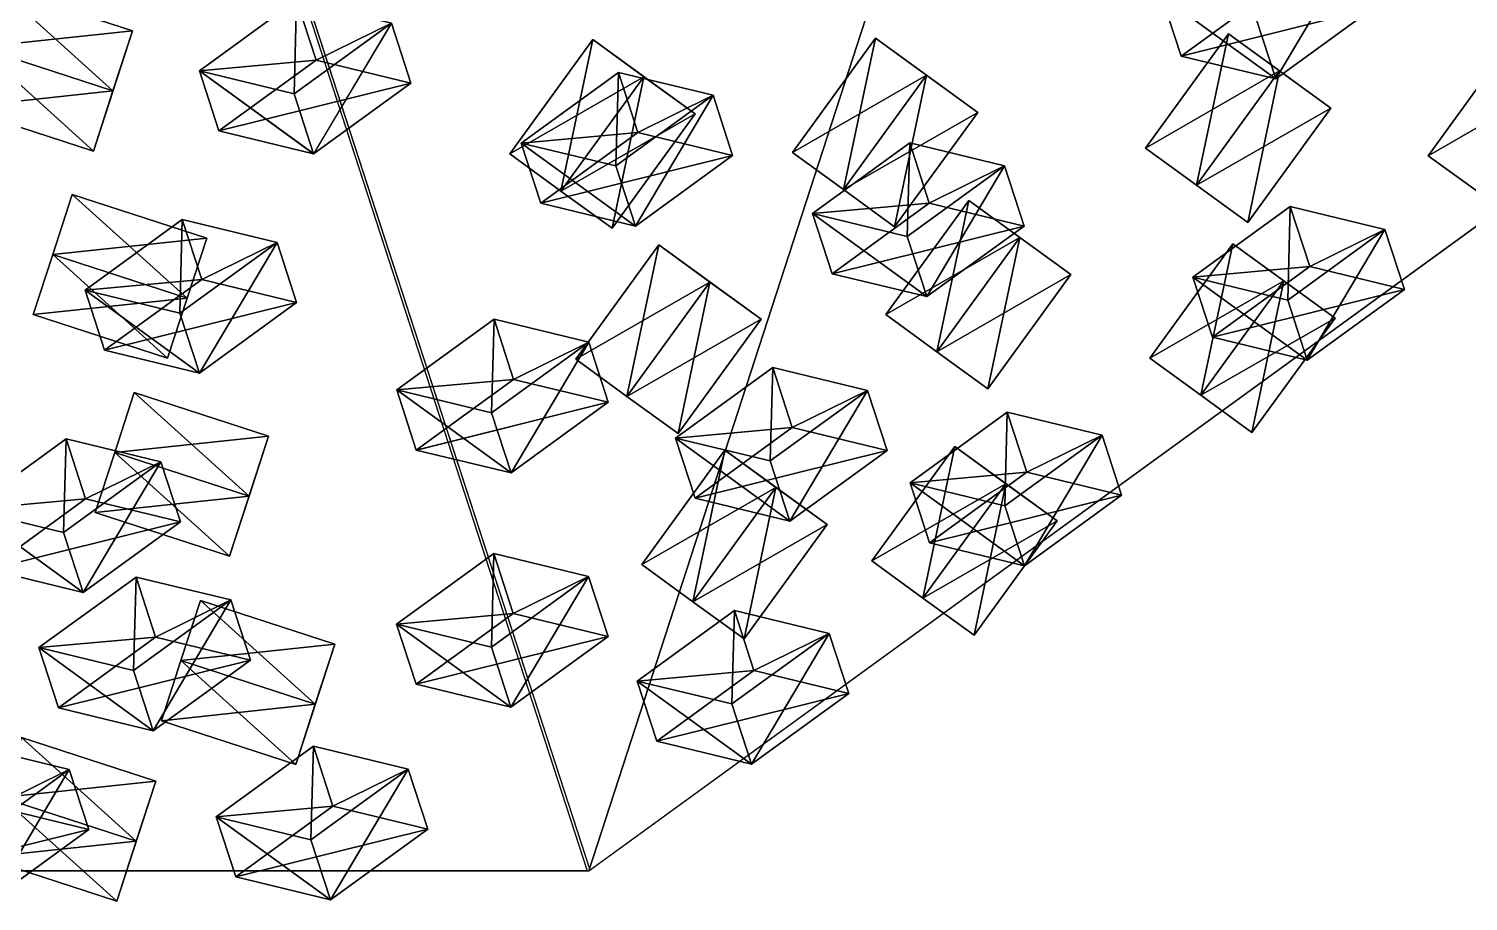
# Model space of a CAD drawing. Header units: metres. Extents: x -324 to 324, y -310 to 311.
# Drawn here: x 60.4 to 162.3, y -310.1 to -248.3 of the extents above; entities that cross this region are included whole.
import ezdxf

# ---------------------------------------------------------------- set-up
doc = ezdxf.new("R2010")
doc.units = ezdxf.units.M

msp = doc.modelspace()

# ---------------------------------------------------------------- linework, layer by layer
for p, q in [((61.75289, -190.36646, -1261.8992), (99.94637, -307.9328, -1061.904)), ((100.13975, -307.86996, -1061.9042), (61.935287, -190.30716, -1261.8993)), ((100.05529, -307.93845, -1061.6997), (261.8568, -190.37567, -938.0959)), ((261.94806, -190.3165, -938.3003), (100.13975, -307.86996, -1061.9042)), ((99.94637, -307.9328, -1061.904), (-100.0555, -307.9384, -938.3003)), ((-99.94661, -307.93274, -938.09595), (100.05529, -307.93845, -1061.6997))]:
    msp.add_line(p, q)
for points in [[(-100.0555, -307.9384, -938.3003), (-161.85385, -117.712006, -1261.8993), (61.75289, -190.36646, -1261.8992), (61.75299, -190.36635, -1261.899)], [(161.85379, -117.71214, -738.10077), (-61.75302, -190.36641, -738.10077), (-99.94661, -307.93274, -938.09595), (-99.94651, -307.93265, -938.0958)], [(161.85379, -117.71214, -738.10077), (-99.94661, -307.93274, -938.09595), (100.05529, -307.93845, -1061.6997), (100.05539, -307.93835, -1061.6996)], [(161.85379, -117.71214, -738.10077), (100.05529, -307.93845, -1061.6997), (261.8568, -190.37567, -938.0959), (261.8569, -190.37556, -938.09576)], [(-100.0555, -307.9384, -938.3003), (61.75289, -190.36646, -1261.8992), (99.94637, -307.9328, -1061.904), (99.94647, -307.9327, -1061.9039)], [(261.94806, -190.3165, -938.3003), (100.13975, -307.86996, -1061.9042), (61.935287, -190.30716, -1261.8993), (61.935387, -190.30705, -1261.8992)], [(148.68365, -251.88408, -966.1366), (147.30173, -247.63094, -968.37286), (154.18356, -242.63069, -963.11566), (154.18367, -242.63058, -963.11554)], [(154.18356, -242.63069, -963.11566), (155.56549, -246.88383, -960.8794), (148.68365, -251.88408, -966.1366), (148.68376, -251.88397, -966.1365)], [(58.238247, -245.38939, -1162.9058), (56.85614, -249.64305, -1153.9617), (66.36671, -252.73323, -1153.9617), (66.366806, -252.73312, -1153.9615)], [(56.85631, -249.64253, -1165.1421), (58.238247, -245.38939, -1162.9058), (67.74881, -248.47957, -1162.9058), (67.74891, -248.47946, -1162.9056)], [(66.36671, -252.73323, -1153.9617), (67.74881, -248.47957, -1162.9058), (58.238247, -245.38939, -1162.9058), (58.238346, -245.38928, -1162.9056)], [(140.59341, -246.006, -961.13696), (141.97534, -250.25914, -958.9007), (148.85718, -245.2589, -953.6435), (148.85728, -245.25879, -953.6434)], [(155.56549, -246.88383, -960.8794), (148.85718, -245.2589, -953.6435), (141.97534, -250.25914, -958.9007), (141.97545, -250.25903, -958.9006)], [(79.19327, -252.93669, -936.37555), (72.484955, -251.31175, -929.13965), (79.36678, -246.31151, -923.88245), (79.36688, -246.3114, -923.8823)], [(80.74872, -250.56465, -921.6462), (79.36678, -246.31151, -923.88245), (72.484955, -251.31175, -929.13965), (72.485054, -251.31165, -929.1395)], [(79.36678, -246.31151, -923.88245), (86.075096, -247.93645, -931.11835), (79.19327, -252.93669, -936.37555), (79.19337, -252.93658, -936.3754)], [(86.075096, -247.93645, -931.11835), (79.36678, -246.31151, -923.88245), (80.74872, -250.56465, -921.6462), (80.74882, -250.56454, -921.64606)], [(148.68365, -251.88408, -966.1366), (141.97534, -250.25914, -958.9007), (140.59341, -246.006, -961.13696), (140.59352, -246.00589, -961.13684)], [(140.59341, -246.006, -961.13696), (147.30173, -247.63094, -968.37286), (148.68365, -251.88408, -966.1366), (148.68376, -251.88397, -966.1365)], [(141.97534, -250.25914, -958.9007), (148.68365, -251.88408, -966.1366), (155.56549, -246.88383, -960.8794), (155.5656, -246.88373, -960.8793)], [(67.74881, -248.47957, -1162.9058), (66.366875, -252.73271, -1165.1421), (56.85631, -249.64253, -1165.1421), (56.85641, -249.64243, -1165.142)], [(64.98477, -256.9864, -1156.198), (66.366875, -252.73271, -1165.1421), (67.74881, -248.47957, -1162.9058), (67.74891, -248.47946, -1162.9056)], [(67.74881, -248.47957, -1162.9058), (66.36671, -252.73323, -1153.9617), (64.98477, -256.9864, -1156.198), (64.98487, -256.9863, -1156.1979)], [(80.5752, -257.18985, -934.1393), (79.19327, -252.93669, -936.37555), (86.075096, -247.93645, -931.11835), (86.075195, -247.93634, -931.1182)], [(86.075096, -247.93645, -931.11835), (87.45703, -252.18959, -928.8821), (80.5752, -257.18985, -934.1393), (80.5753, -257.18976, -934.13916)], [(80.74872, -250.56465, -921.6462), (87.45703, -252.18959, -928.8821), (86.075096, -247.93645, -931.11835), (86.075195, -247.93634, -931.1182)], [(55.474205, -253.8962, -1156.198), (56.85631, -249.64253, -1165.1421), (66.366875, -252.73271, -1165.1421), (66.366974, -252.7326, -1165.142)], [(56.85614, -249.64305, -1153.9617), (55.474205, -253.8962, -1156.198), (64.98477, -256.9864, -1156.198), (64.98487, -256.9863, -1156.1979)], [(64.98477, -256.9864, -1156.198), (66.36671, -252.73323, -1153.9617), (56.85614, -249.64305, -1153.9617), (56.85624, -249.64294, -1153.9615)], [(98.07716, -259.8164, -1140.7294), (94.45922, -257.1878, -1138.493), (100.337074, -249.09763, -1138.493), (100.33717, -249.09752, -1138.4929)], [(103.95546, -251.72655, -1129.549), (100.337074, -249.09763, -1138.493), (94.45922, -257.1878, -1138.493), (94.45932, -257.1877, -1138.4929)], [(100.337074, -249.09763, -1138.493), (103.95502, -251.72623, -1140.7294), (98.07716, -259.8164, -1140.7294), (98.07726, -259.8163, -1140.7292)], [(107.5734, -254.35513, -1131.7853), (103.95502, -251.72623, -1140.7294), (100.337074, -249.09763, -1138.493), (100.33717, -249.09752, -1138.4929)], [(100.337074, -249.09763, -1138.493), (103.95546, -251.72655, -1129.549), (107.5734, -254.35513, -1131.7853), (107.5735, -254.35503, -1131.7852)], [(118.08377, -259.71082, -1108.486), (114.46583, -257.0822, -1106.2496), (120.34368, -248.99205, -1106.2496), (120.34378, -248.99194, -1106.2495)], [(123.96207, -251.62097, -1097.3055), (120.34368, -248.99205, -1106.2496), (114.46583, -257.0822, -1106.2496), (114.46593, -257.08212, -1106.2495)], [(120.34368, -248.99205, -1106.2496), (123.961624, -251.62065, -1108.486), (118.08377, -259.71082, -1108.486), (118.08387, -259.71072, -1108.4858)], [(127.58001, -254.24956, -1099.5419), (123.961624, -251.62065, -1108.486), (120.34368, -248.99205, -1106.2496), (120.34378, -248.99194, -1106.2495)], [(120.34368, -248.99205, -1106.2496), (123.96207, -251.62097, -1097.3055), (127.58001, -254.24956, -1099.5419), (127.58011, -254.24945, -1099.5417)], [(143.07452, -259.407, -1068.4122), (139.45657, -256.7784, -1066.1759), (145.33443, -248.68823, -1066.1759), (145.33453, -248.68813, -1066.1758)], [(148.95282, -251.31715, -1057.2318), (145.33443, -248.68823, -1066.1759), (139.45657, -256.7784, -1066.1759), (139.45668, -256.77832, -1066.1758)], [(145.33443, -248.68823, -1066.1759), (148.95238, -251.31683, -1068.4122), (143.07452, -259.407, -1068.4122), (143.07463, -259.40692, -1068.4121)], [(152.57077, -253.94574, -1059.4681), (148.95238, -251.31683, -1068.4122), (145.33443, -248.68823, -1066.1759), (145.33453, -248.68813, -1066.1758)], [(145.33443, -248.68823, -1066.1759), (148.95282, -251.31715, -1057.2318), (152.57077, -253.94574, -1059.4681), (152.57088, -253.94563, -1059.468)], [(163.09521, -259.94824, -1035.3859), (159.47726, -257.31964, -1033.1495), (165.35512, -249.22946, -1033.1495), (165.35522, -249.22935, -1033.1494)], [(168.97351, -251.85838, -1024.2054), (165.35512, -249.22946, -1033.1495), (159.47726, -257.31964, -1033.1495), (159.47737, -257.31955, -1033.1494)], [(72.484955, -251.31175, -929.13965), (73.86689, -255.5649, -926.9034), (80.74872, -250.56465, -921.6462), (80.74882, -250.56454, -921.64606)], [(87.45703, -252.18959, -928.8821), (80.74872, -250.56465, -921.6462), (73.86689, -255.5649, -926.9034), (73.86699, -255.56479, -926.90326)], [(80.5752, -257.18985, -934.1393), (73.86689, -255.5649, -926.9034), (72.484955, -251.31175, -929.13965), (72.485054, -251.31165, -929.1395)], [(72.484955, -251.31175, -929.13965), (79.19327, -252.93669, -936.37555), (80.5752, -257.18985, -934.1393), (80.5753, -257.18976, -934.13916)], [(101.971016, -258.04202, -960.161), (95.2627, -256.41708, -952.9251), (102.14453, -251.41685, -947.6679), (102.14463, -251.41675, -947.6678)], [(103.52647, -255.67, -945.43164), (102.14453, -251.41685, -947.6679), (95.2627, -256.41708, -952.9251), (95.2628, -256.417, -952.925)], [(102.14453, -251.41685, -947.6679), (108.852844, -253.0418, -954.9038), (101.971016, -258.04202, -960.161), (101.971115, -258.04193, -960.1609)], [(108.852844, -253.0418, -954.9038), (102.14453, -251.41685, -947.6679), (103.52647, -255.67, -945.43164), (103.526566, -255.66989, -945.4315)], [(114.46583, -257.0822, -1106.2496), (118.08421, -259.71115, -1097.3055), (123.96207, -251.62097, -1097.3055), (123.962166, -251.62086, -1097.3054)], [(121.702156, -262.33972, -1099.5419), (118.08377, -259.71082, -1108.486), (123.961624, -251.62065, -1108.486), (123.96172, -251.62054, -1108.4858)], [(127.58001, -254.24956, -1099.5419), (123.96207, -251.62097, -1097.3055), (118.08421, -259.71115, -1097.3055), (118.08431, -259.71106, -1097.3054)], [(123.961624, -251.62065, -1108.486), (127.58001, -254.24956, -1099.5419), (121.702156, -262.33972, -1099.5419), (121.702255, -262.33963, -1099.5417)], [(139.45657, -256.7784, -1066.1759), (143.07497, -259.40732, -1057.2318), (148.95282, -251.31715, -1057.2318), (148.95293, -251.31705, -1057.2317)], [(146.69292, -262.03592, -1059.4681), (143.07452, -259.407, -1068.4122), (148.95238, -251.31683, -1068.4122), (148.95248, -251.31673, -1068.4121)], [(152.57077, -253.94574, -1059.4681), (148.95282, -251.31715, -1057.2318), (143.07497, -259.40732, -1057.2318), (143.07507, -259.40723, -1057.2317)], [(148.95238, -251.31683, -1068.4122), (152.57077, -253.94574, -1059.4681), (146.69292, -262.03592, -1059.4681), (146.69302, -262.03583, -1059.468)], [(73.86689, -255.5649, -926.9034), (80.5752, -257.18985, -934.1393), (87.45703, -252.18959, -928.8821), (87.45713, -252.18948, -928.88196)], [(94.45922, -257.1878, -1138.493), (98.07761, -259.8167, -1129.549), (103.95546, -251.72655, -1129.549), (103.95556, -251.72644, -1129.5488)], [(101.69555, -262.4453, -1131.7853), (98.07716, -259.8164, -1140.7294), (103.95502, -251.72623, -1140.7294), (103.95512, -251.72612, -1140.7292)], [(107.5734, -254.35513, -1131.7853), (103.95546, -251.72655, -1129.549), (98.07761, -259.8167, -1129.549), (98.077705, -259.81662, -1129.5488)], [(103.95502, -251.72623, -1140.7294), (107.5734, -254.35513, -1131.7853), (101.69555, -262.4453, -1131.7853), (101.69565, -262.44522, -1131.7852)], [(159.47726, -257.31964, -1033.1495), (163.09566, -259.94855, -1024.2054), (168.97351, -251.85838, -1024.2054), (168.97362, -251.85828, -1024.2053)], [(66.366875, -252.73271, -1165.1421), (64.98477, -256.9864, -1156.198), (55.474205, -253.8962, -1156.198), (55.474304, -253.89609, -1156.1979)], [(103.35295, -262.2952, -957.92474), (101.971016, -258.04202, -960.161), (108.852844, -253.0418, -954.9038), (108.85294, -253.04169, -954.9037)], [(108.852844, -253.0418, -954.9038), (110.23478, -257.29495, -952.66754), (103.35295, -262.2952, -957.92474), (103.35305, -262.2951, -957.9246)], [(103.52647, -255.67, -945.43164), (110.23478, -257.29495, -952.66754), (108.852844, -253.0418, -954.9038), (108.85294, -253.04169, -954.9037)], [(98.07761, -259.8167, -1129.549), (101.69555, -262.4453, -1131.7853), (107.5734, -254.35513, -1131.7853), (107.5735, -254.35503, -1131.7852)], [(118.08421, -259.71115, -1097.3055), (121.702156, -262.33972, -1099.5419), (127.58001, -254.24956, -1099.5419), (127.58011, -254.24945, -1099.5417)], [(143.07497, -259.40732, -1057.2318), (146.69292, -262.03592, -1059.4681), (152.57077, -253.94574, -1059.4681), (152.57088, -253.94563, -1059.468)], [(95.2627, -256.41708, -952.9251), (96.64464, -260.67026, -950.68884), (103.52647, -255.67, -945.43164), (103.526566, -255.66989, -945.4315)], [(110.23478, -257.29495, -952.66754), (103.52647, -255.67, -945.43164), (96.64464, -260.67026, -950.68884), (96.64474, -260.67017, -950.6887)], [(103.35295, -262.2952, -957.92474), (96.64464, -260.67026, -950.68884), (95.2627, -256.41708, -952.9251), (95.2628, -256.417, -952.925)], [(95.2627, -256.41708, -952.9251), (101.971016, -258.04202, -960.161), (103.35295, -262.2952, -957.92474), (103.35305, -262.2951, -957.9246)], [(122.59607, -263.03796, -982.40814), (115.88776, -261.41302, -975.17224), (122.769585, -256.41278, -969.91504), (122.769684, -256.4127, -969.9149)], [(124.15152, -260.66595, -967.6788), (122.769585, -256.41278, -969.91504), (115.88776, -261.41302, -975.17224), (115.887856, -261.41293, -975.1721)], [(122.769585, -256.41278, -969.91504), (129.4779, -258.03772, -977.15094), (122.59607, -263.03796, -982.40814), (122.59617, -263.03787, -982.408)], [(129.4779, -258.03772, -977.15094), (122.769585, -256.41278, -969.91504), (124.15152, -260.66595, -967.6788), (124.15162, -260.66586, -967.67865)], [(98.07761, -259.8167, -1129.549), (94.45922, -257.1878, -1138.493), (98.07716, -259.8164, -1140.7294), (98.07726, -259.8163, -1140.7292)], [(96.64464, -260.67026, -950.68884), (103.35295, -262.2952, -957.92474), (110.23478, -257.29495, -952.66754), (110.23488, -257.29486, -952.6674)], [(118.08421, -259.71115, -1097.3055), (114.46583, -257.0822, -1106.2496), (118.08377, -259.71082, -1108.486), (118.08387, -259.71072, -1108.4858)], [(143.07497, -259.40732, -1057.2318), (139.45657, -256.7784, -1066.1759), (143.07452, -259.407, -1068.4122), (143.07463, -259.40692, -1068.4121)], [(163.09566, -259.94855, -1024.2054), (159.47726, -257.31964, -1033.1495), (163.09521, -259.94824, -1035.3859), (163.09532, -259.94815, -1035.3857)], [(123.978004, -267.29114, -980.1719), (122.59607, -263.03796, -982.40814), (129.4779, -258.03772, -977.15094), (129.47801, -258.03763, -977.1508)], [(129.4779, -258.03772, -977.15094), (130.85983, -262.2909, -974.9147), (123.978004, -267.29114, -980.1719), (123.9781, -267.29105, -980.17175)], [(124.15152, -260.66595, -967.6788), (130.85983, -262.2909, -974.9147), (129.4779, -258.03772, -977.15094), (129.47801, -258.03763, -977.1508)], [(98.07716, -259.8164, -1140.7294), (101.69555, -262.4453, -1131.7853), (98.07761, -259.8167, -1129.549), (98.077705, -259.81662, -1129.5488)], [(118.08377, -259.71082, -1108.486), (121.702156, -262.33972, -1099.5419), (118.08421, -259.71115, -1097.3055), (118.08431, -259.71106, -1097.3054)], [(143.07452, -259.407, -1068.4122), (146.69292, -262.03592, -1059.4681), (143.07497, -259.40732, -1057.2318), (143.07507, -259.40723, -1057.2317)], [(63.491386, -260.05347, -1138.2627), (62.10928, -264.30713, -1129.3186), (71.61984, -267.3973, -1129.3186), (71.61994, -267.39722, -1129.3185)], [(62.10928, -264.30713, -1129.3186), (63.491386, -260.05347, -1138.2627), (62.10945, -264.3066, -1140.499), (62.10955, -264.30652, -1140.4989)], [(62.10945, -264.3066, -1140.499), (63.491386, -260.05347, -1138.2627), (73.001945, -263.14365, -1138.2627), (73.002045, -263.14355, -1138.2626)], [(71.61984, -267.3973, -1129.3186), (73.001945, -263.14365, -1138.2627), (63.491386, -260.05347, -1138.2627), (63.491486, -260.05338, -1138.2626)], [(115.88776, -261.41302, -975.17224), (117.26969, -265.6662, -972.936), (124.15152, -260.66595, -967.6788), (124.15162, -260.66586, -967.67865)], [(130.85983, -262.2909, -974.9147), (124.15152, -260.66595, -967.6788), (117.26969, -265.6662, -972.936), (117.26979, -265.6661, -972.93585)], [(124.68852, -271.19348, -1084.3036), (121.07058, -268.56488, -1082.0673), (126.94843, -260.47473, -1082.0673), (126.94853, -260.47464, -1082.0671)], [(130.56682, -263.10364, -1073.1232), (126.94843, -260.47473, -1082.0673), (121.07058, -268.56488, -1082.0673), (121.07068, -268.5648, -1082.0671)], [(126.94843, -260.47473, -1082.0673), (130.56638, -263.1033, -1084.3036), (124.68852, -271.19348, -1084.3036), (124.68862, -271.1934, -1084.3035)], [(134.18477, -265.73224, -1075.3595), (130.56638, -263.1033, -1084.3036), (126.94843, -260.47473, -1082.0673), (126.94853, -260.47464, -1082.0671)], [(126.94843, -260.47473, -1082.0673), (130.56682, -263.10364, -1073.1232), (134.18477, -265.73224, -1075.3595), (134.18488, -265.73215, -1075.3594)], [(71.10337, -268.4542, -960.88873), (64.39506, -266.82925, -953.65283), (71.276886, -261.829, -948.3956), (71.276985, -261.82892, -948.3955)], [(72.65882, -266.08218, -946.15936), (71.276886, -261.829, -948.3956), (64.39506, -266.82925, -953.65283), (64.39516, -266.82916, -953.6527)], [(71.276886, -261.829, -948.3956), (77.9852, -263.45395, -955.63153), (71.10337, -268.4542, -960.88873), (71.10347, -268.4541, -960.8886)], [(77.9852, -263.45395, -955.63153), (71.276886, -261.829, -948.3956), (72.65882, -266.08218, -946.15936), (72.65892, -266.0821, -946.15924)], [(123.978004, -267.29114, -980.1719), (117.26969, -265.6662, -972.936), (115.88776, -261.41302, -975.17224), (115.887856, -261.41293, -975.1721)], [(115.88776, -261.41302, -975.17224), (122.59607, -263.03796, -982.40814), (123.978004, -267.29114, -980.1719), (123.9781, -267.29105, -980.17175)], [(149.527, -267.53552, -1007.6041), (142.81868, -265.91058, -1000.3682), (149.70052, -260.91034, -995.111), (149.70062, -260.91025, -995.1109)], [(151.08244, -265.1635, -992.87476), (149.70052, -260.91034, -995.111), (142.81868, -265.91058, -1000.3682), (142.81879, -265.9105, -1000.3681)], [(149.70052, -260.91034, -995.111), (156.40883, -262.53528, -1002.3469), (149.527, -267.53552, -1007.6041), (149.5271, -267.53543, -1007.604)], [(156.40883, -262.53528, -1002.3469), (149.70052, -260.91034, -995.111), (151.08244, -265.1635, -992.87476), (151.08255, -265.16342, -992.87463)], [(117.26969, -265.6662, -972.936), (123.978004, -267.29114, -980.1719), (130.85983, -262.2909, -974.9147), (130.85994, -262.2908, -974.91455)], [(150.90892, -271.7887, -1005.36786), (149.527, -267.53552, -1007.6041), (156.40883, -262.53528, -1002.3469), (156.40894, -262.5352, -1002.3468)], [(156.40883, -262.53528, -1002.3469), (157.79076, -266.78845, -1000.11066), (150.90892, -271.7887, -1005.36786), (150.90903, -271.7886, -1005.36774)], [(151.08244, -265.1635, -992.87476), (157.79076, -266.78845, -1000.11066), (156.40883, -262.53528, -1002.3469), (156.40894, -262.5352, -1002.3468)], [(73.001945, -263.14365, -1138.2627), (71.62001, -267.3968, -1140.499), (62.10945, -264.3066, -1140.499), (62.10955, -264.30652, -1140.4989)], [(70.23791, -271.65045, -1131.5549), (71.62001, -267.3968, -1140.499), (73.001945, -263.14365, -1138.2627), (73.002045, -263.14355, -1138.2626)], [(73.001945, -263.14365, -1138.2627), (71.61984, -267.3973, -1129.3186), (70.23791, -271.65045, -1131.5549), (70.23801, -271.65036, -1131.5548)], [(72.485306, -272.70737, -958.65247), (71.10337, -268.4542, -960.88873), (77.9852, -263.45395, -955.63153), (77.9853, -263.45386, -955.6314)], [(77.9852, -263.45395, -955.63153), (79.367134, -267.70712, -953.39526), (72.485306, -272.70737, -958.65247), (72.485405, -272.70728, -958.65234)], [(72.65882, -266.08218, -946.15936), (79.367134, -267.70712, -953.39526), (77.9852, -263.45395, -955.63153), (77.9853, -263.45386, -955.6314)], [(102.74931, -274.35095, -1116.0862), (99.13137, -271.72235, -1113.8499), (105.009224, -263.6322, -1113.8499), (105.00932, -263.6321, -1113.8497)], [(108.62761, -266.2611, -1104.9058), (105.009224, -263.6322, -1113.8499), (99.13137, -271.72235, -1113.8499), (99.13147, -271.72226, -1113.8497)], [(105.009224, -263.6322, -1113.8499), (108.62717, -266.26077, -1116.0862), (102.74931, -274.35095, -1116.0862), (102.74941, -274.35086, -1116.086)], [(112.24555, -268.8897, -1107.1421), (108.62717, -266.26077, -1116.0862), (105.009224, -263.6322, -1113.8499), (105.00932, -263.6321, -1113.8497)], [(105.009224, -263.6322, -1113.8499), (108.62761, -266.2611, -1104.9058), (112.24555, -268.8897, -1107.1421), (112.24565, -268.88962, -1107.142)], [(121.07058, -268.56488, -1082.0673), (124.688965, -271.19382, -1073.1232), (130.56682, -263.10364, -1073.1232), (130.56693, -263.10355, -1073.123)], [(128.30692, -273.8224, -1075.3595), (124.68852, -271.19348, -1084.3036), (130.56638, -263.1033, -1084.3036), (130.56648, -263.1032, -1084.3035)], [(134.18477, -265.73224, -1075.3595), (130.56682, -263.10364, -1073.1232), (124.688965, -271.19382, -1073.1232), (124.689064, -271.19373, -1073.123)], [(130.56638, -263.1033, -1084.3036), (134.18477, -265.73224, -1075.3595), (128.30692, -273.8224, -1075.3595), (128.30702, -273.8223, -1075.3594)], [(143.37975, -274.26996, -1050.448), (139.7618, -271.64136, -1048.2117), (145.63965, -263.5512, -1048.2117), (145.63976, -263.55112, -1048.2115)], [(149.25804, -266.1801, -1039.2676), (145.63965, -263.5512, -1048.2117), (139.7618, -271.64136, -1048.2117), (139.7619, -271.64127, -1048.2115)], [(145.63965, -263.5512, -1048.2117), (149.2576, -266.17978, -1050.448), (143.37975, -274.26996, -1050.448), (143.37985, -274.26987, -1050.4479)], [(152.87599, -268.80872, -1041.5039), (149.2576, -266.17978, -1050.448), (145.63965, -263.5512, -1048.2117), (145.63976, -263.55112, -1048.2115)], [(145.63965, -263.5512, -1048.2117), (149.25804, -266.1801, -1039.2676), (152.87599, -268.80872, -1041.5039), (152.8761, -268.80862, -1041.5038)], [(60.727345, -268.56027, -1131.5549), (62.10945, -264.3066, -1140.499), (71.62001, -267.3968, -1140.499), (71.62011, -267.3967, -1140.4989)], [(62.10945, -264.3066, -1140.499), (60.727345, -268.56027, -1131.5549), (62.10928, -264.30713, -1129.3186), (62.10938, -264.30704, -1129.3185)], [(62.10928, -264.30713, -1129.3186), (60.727345, -268.56027, -1131.5549), (70.23791, -271.65045, -1131.5549), (70.23801, -271.65036, -1131.5548)], [(70.23791, -271.65045, -1131.5549), (71.61984, -267.3973, -1129.3186), (62.10928, -264.30713, -1129.3186), (62.10938, -264.30704, -1129.3185)], [(124.688965, -271.19382, -1073.1232), (128.30692, -273.8224, -1075.3595), (134.18477, -265.73224, -1075.3595), (134.18488, -265.73215, -1075.3594)], [(142.81868, -265.91058, -1000.3682), (144.2006, -270.16376, -998.13196), (151.08244, -265.1635, -992.87476), (151.08255, -265.16342, -992.87463)], [(150.90892, -271.7887, -1005.36786), (144.2006, -270.16376, -998.13196), (142.81868, -265.91058, -1000.3682), (142.81879, -265.9105, -1000.3681)], [(142.81868, -265.91058, -1000.3682), (149.527, -267.53552, -1007.6041), (150.90892, -271.7887, -1005.36786), (150.90903, -271.7886, -1005.36774)], [(157.79076, -266.78845, -1000.11066), (151.08244, -265.1635, -992.87476), (144.2006, -270.16376, -998.13196), (144.20071, -270.16367, -998.13184)], [(64.39506, -266.82925, -953.65283), (65.77699, -271.08243, -951.41656), (72.65882, -266.08218, -946.15936), (72.65892, -266.0821, -946.15924)], [(72.485306, -272.70737, -958.65247), (65.77699, -271.08243, -951.41656), (64.39506, -266.82925, -953.65283), (64.39516, -266.82916, -953.6527)], [(64.39506, -266.82925, -953.65283), (71.10337, -268.4542, -960.88873), (72.485306, -272.70737, -958.65247), (72.485405, -272.70728, -958.65234)], [(79.367134, -267.70712, -953.39526), (72.65882, -266.08218, -946.15936), (65.77699, -271.08243, -951.41656), (65.77709, -271.08234, -951.41644)], [(99.13137, -271.72235, -1113.8499), (102.749756, -274.3513, -1104.9058), (108.62761, -266.2611, -1104.9058), (108.62771, -266.26102, -1104.9056)], [(106.3677, -276.97986, -1107.1421), (102.74931, -274.35095, -1116.0862), (108.62717, -266.26077, -1116.0862), (108.627266, -266.26068, -1116.086)], [(112.24555, -268.8897, -1107.1421), (108.62761, -266.2611, -1104.9058), (102.749756, -274.3513, -1104.9058), (102.749855, -274.3512, -1104.9056)], [(108.62717, -266.26077, -1116.0862), (112.24555, -268.8897, -1107.1421), (106.3677, -276.97986, -1107.1421), (106.3678, -276.97977, -1107.142)], [(139.7618, -271.64136, -1048.2117), (143.38019, -274.2703, -1039.2676), (149.25804, -266.1801, -1039.2676), (149.25815, -266.18002, -1039.2675)], [(146.99814, -276.89886, -1041.5039), (143.37975, -274.26996, -1050.448), (149.2576, -266.17978, -1050.448), (149.2577, -266.1797, -1050.4479)], [(152.87599, -268.80872, -1041.5039), (149.25804, -266.1801, -1039.2676), (143.38019, -274.2703, -1039.2676), (143.3803, -274.2702, -1039.2675)], [(144.2006, -270.16376, -998.13196), (150.90892, -271.7887, -1005.36786), (157.79076, -266.78845, -1000.11066), (157.79086, -266.78836, -1000.11053)], [(149.2576, -266.17978, -1050.448), (152.87599, -268.80872, -1041.5039), (146.99814, -276.89886, -1041.5039), (146.99825, -276.89877, -1041.5038)], [(71.62001, -267.3968, -1140.499), (70.23791, -271.65045, -1131.5549), (60.727345, -268.56027, -1131.5549), (60.727444, -268.56018, -1131.5548)], [(65.77699, -271.08243, -951.41656), (72.485306, -272.70737, -958.65247), (79.367134, -267.70712, -953.39526), (79.36723, -267.70703, -953.39514)], [(93.169304, -275.51596, -987.9552), (86.46099, -273.89102, -980.7193), (93.34282, -268.89078, -975.4621), (93.34292, -268.8907, -975.462)], [(94.724754, -273.14395, -973.2258), (93.34282, -268.89078, -975.4621), (86.46099, -273.89102, -980.7193), (86.46109, -273.89093, -980.7192)], [(93.34282, -268.89078, -975.4621), (100.05113, -270.51572, -982.698), (93.169304, -275.51596, -987.9552), (93.1694, -275.51587, -987.9551)], [(100.05113, -270.51572, -982.698), (93.34282, -268.89078, -975.4621), (94.724754, -273.14395, -973.2258), (94.72485, -273.14386, -973.2257)], [(102.749756, -274.3513, -1104.9058), (106.3677, -276.97986, -1107.1421), (112.24555, -268.8897, -1107.1421), (112.24565, -268.88962, -1107.142)], [(124.688965, -271.19382, -1073.1232), (121.07058, -268.56488, -1082.0673), (124.68852, -271.19348, -1084.3036), (124.68862, -271.1934, -1084.3035)], [(143.38019, -274.2703, -1039.2676), (146.99814, -276.89886, -1041.5039), (152.87599, -268.80872, -1041.5039), (152.8761, -268.80862, -1041.5038)], [(94.55124, -279.76913, -985.71893), (93.169304, -275.51596, -987.9552), (100.05113, -270.51572, -982.698), (100.05123, -270.51562, -982.6979)], [(100.05113, -270.51572, -982.698), (101.43307, -274.7689, -980.46173), (94.55124, -279.76913, -985.71893), (94.55134, -279.76904, -985.7188)], [(94.724754, -273.14395, -973.2258), (101.43307, -274.7689, -980.46173), (100.05113, -270.51572, -982.698), (100.05123, -270.51562, -982.6979)], [(102.749756, -274.3513, -1104.9058), (99.13137, -271.72235, -1113.8499), (102.74931, -274.35095, -1116.0862), (102.74941, -274.35086, -1116.086)], [(124.68852, -271.19348, -1084.3036), (128.30692, -273.8224, -1075.3595), (124.688965, -271.19382, -1073.1232), (124.689064, -271.19373, -1073.123)], [(143.38019, -274.2703, -1039.2676), (139.7618, -271.64136, -1048.2117), (143.37975, -274.26996, -1050.448), (143.37985, -274.26987, -1050.4479)], [(112.897285, -278.92114, -1006.6226), (106.18897, -277.2962, -999.3867), (113.0708, -272.29596, -994.1295), (113.0709, -272.29587, -994.1294)], [(114.452736, -276.54913, -991.89325), (113.0708, -272.29596, -994.1295), (106.18897, -277.2962, -999.3867), (106.18907, -277.2961, -999.3866)], [(113.0708, -272.29596, -994.1295), (119.77911, -273.9209, -1001.3654), (112.897285, -278.92114, -1006.6226), (112.897385, -278.92105, -1006.6225)], [(119.77911, -273.9209, -1001.3654), (113.0708, -272.29596, -994.1295), (114.452736, -276.54913, -991.89325), (114.452835, -276.54904, -991.8931)], [(67.87171, -274.07068, -1114.3105), (66.48961, -278.32434, -1105.3665), (76.00017, -281.41452, -1105.3665), (76.00027, -281.41443, -1105.3663)], [(66.48961, -278.32434, -1105.3665), (67.87171, -274.07068, -1114.3105), (66.48978, -278.32382, -1116.5469), (66.489876, -278.32373, -1116.5468)], [(66.48978, -278.32382, -1116.5469), (67.87171, -274.07068, -1114.3105), (77.38227, -277.16086, -1114.3105), (77.38237, -277.16077, -1114.3104)], [(76.00017, -281.41452, -1105.3665), (77.38227, -277.16086, -1114.3105), (67.87171, -274.07068, -1114.3105), (67.87181, -274.0706, -1114.3104)], [(86.46099, -273.89102, -980.7193), (87.842926, -278.1442, -978.48303), (94.724754, -273.14395, -973.2258), (94.72485, -273.14386, -973.2257)], [(94.55124, -279.76913, -985.71893), (87.842926, -278.1442, -978.48303), (86.46099, -273.89102, -980.7193), (86.46109, -273.89093, -980.7192)], [(86.46099, -273.89102, -980.7193), (93.169304, -275.51596, -987.9552), (94.55124, -279.76913, -985.71893), (94.55134, -279.76904, -985.7188)], [(101.43307, -274.7689, -980.46173), (94.724754, -273.14395, -973.2258), (87.842926, -278.1442, -978.48303), (87.843025, -278.1441, -978.4829)], [(114.27922, -283.17432, -1004.38635), (112.897285, -278.92114, -1006.6226), (119.77911, -273.9209, -1001.3654), (119.77921, -273.9208, -1001.3653)], [(119.77911, -273.9209, -1001.3654), (121.16105, -278.17407, -999.12915), (114.27922, -283.17432, -1004.38635), (114.27932, -283.17422, -1004.3862)], [(114.452736, -276.54913, -991.89325), (121.16105, -278.17407, -999.12915), (119.77911, -273.9209, -1001.3654), (119.77921, -273.9208, -1001.3653)], [(87.842926, -278.1442, -978.48303), (94.55124, -279.76913, -985.71893), (101.43307, -274.7689, -980.46173), (101.43317, -274.7688, -980.4616)], [(102.74931, -274.35095, -1116.0862), (106.3677, -276.97986, -1107.1421), (102.749756, -274.3513, -1104.9058), (102.749855, -274.3512, -1104.9056)], [(143.37975, -274.26996, -1050.448), (146.99814, -276.89886, -1041.5039), (143.38019, -274.2703, -1039.2676), (143.3803, -274.2702, -1039.2675)], [(129.5026, -282.085, -1022.90125), (122.79428, -280.46005, -1015.66534), (129.67612, -275.4598, -1010.40814), (129.67622, -275.45972, -1010.408)], [(131.05804, -279.71298, -1008.1719), (129.67612, -275.4598, -1010.40814), (122.79428, -280.46005, -1015.66534), (122.79438, -280.45996, -1015.6652)], [(129.67612, -275.4598, -1010.40814), (136.38443, -277.08475, -1017.64404), (129.5026, -282.085, -1022.90125), (129.5027, -282.0849, -1022.9011)], [(136.38443, -277.08475, -1017.64404), (129.67612, -275.4598, -1010.40814), (131.05804, -279.71298, -1008.1719), (131.05815, -279.7129, -1008.17175)], [(106.18897, -277.2962, -999.3867), (107.57091, -281.54938, -997.15045), (114.452736, -276.54913, -991.89325), (114.452835, -276.54904, -991.8931)], [(121.16105, -278.17407, -999.12915), (114.452736, -276.54913, -991.89325), (107.57091, -281.54938, -997.15045), (107.57101, -281.5493, -997.1503)], [(130.88452, -286.33817, -1020.665), (129.5026, -282.085, -1022.90125), (136.38443, -277.08475, -1017.64404), (136.38454, -277.08466, -1017.6439)], [(136.38443, -277.08475, -1017.64404), (137.76636, -281.33792, -1015.4078), (130.88452, -286.33817, -1020.665), (130.88463, -286.33807, -1020.66486)], [(131.05804, -279.71298, -1008.1719), (137.76636, -281.33792, -1015.4078), (136.38443, -277.08475, -1017.64404), (136.38454, -277.08466, -1017.6439)], [(62.874367, -283.97232, -985.31726), (56.166054, -282.34738, -978.08136), (63.047882, -277.34714, -972.82416), (63.04798, -277.34705, -972.82404)], [(64.42982, -281.6003, -970.5879), (63.047882, -277.34714, -972.82416), (56.166054, -282.34738, -978.08136), (56.166153, -282.3473, -978.08124)], [(63.047882, -277.34714, -972.82416), (69.756195, -278.97208, -980.06006), (62.874367, -283.97232, -985.31726), (62.874466, -283.97223, -985.31714)], [(69.756195, -278.97208, -980.06006), (63.047882, -277.34714, -972.82416), (64.42982, -281.6003, -970.5879), (64.42992, -281.60022, -970.58777)], [(77.38227, -277.16086, -1114.3105), (76.000336, -281.414, -1116.5469), (66.48978, -278.32382, -1116.5469), (66.489876, -278.32373, -1116.5468)], [(74.61823, -285.66766, -1107.6028), (76.000336, -281.414, -1116.5469), (77.38227, -277.16086, -1114.3105), (77.38237, -277.16077, -1114.3104)], [(77.38227, -277.16086, -1114.3105), (76.00017, -281.41452, -1105.3665), (74.61823, -285.66766, -1107.6028), (74.61833, -285.66757, -1107.6027)], [(107.42145, -288.88556, -1091.4431), (103.803505, -286.25696, -1089.2068), (109.68136, -278.1668, -1089.2068), (109.68146, -278.16672, -1089.2067)], [(113.29974, -280.79572, -1080.2627), (109.68136, -278.1668, -1089.2068), (103.803505, -286.25696, -1089.2068), (103.803604, -286.25687, -1089.2067)], [(114.27922, -283.17432, -1004.38635), (107.57091, -281.54938, -997.15045), (106.18897, -277.2962, -999.3867), (106.18907, -277.2961, -999.3866)], [(106.18897, -277.2962, -999.3867), (112.897285, -278.92114, -1006.6226), (114.27922, -283.17432, -1004.38635), (114.27932, -283.17422, -1004.3862)], [(109.68136, -278.1668, -1089.2068), (113.2993, -280.79538, -1091.4431), (107.42145, -288.88556, -1091.4431), (107.42155, -288.88547, -1091.443)], [(116.91769, -283.42432, -1082.499), (113.2993, -280.79538, -1091.4431), (109.68136, -278.1668, -1089.2068), (109.68146, -278.16672, -1089.2067)], [(109.68136, -278.1668, -1089.2068), (113.29974, -280.79572, -1080.2627), (116.91769, -283.42432, -1082.499), (116.917786, -283.42422, -1082.4989)], [(123.701546, -288.61877, -1065.4182), (120.0836, -285.99017, -1063.1819), (125.96146, -277.90002, -1063.1819), (125.961555, -277.89993, -1063.1818)], [(129.57985, -280.52893, -1054.2378), (125.96146, -277.90002, -1063.1819), (120.0836, -285.99017, -1063.1819), (120.0837, -285.99008, -1063.1818)], [(125.96146, -277.90002, -1063.1819), (129.5794, -280.5286, -1065.4182), (123.701546, -288.61877, -1065.4182), (123.701645, -288.61868, -1065.4181)], [(133.19778, -283.15753, -1056.4741), (129.5794, -280.5286, -1065.4182), (125.96146, -277.90002, -1063.1819), (125.961555, -277.89993, -1063.1818)], [(125.96146, -277.90002, -1063.1819), (129.57985, -280.52893, -1054.2378), (133.19778, -283.15753, -1056.4741), (133.19789, -283.15744, -1056.474)], [(64.2563, -288.2255, -983.081), (62.874367, -283.97232, -985.31726), (69.756195, -278.97208, -980.06006), (69.756294, -278.972, -980.05994)], [(69.756195, -278.97208, -980.06006), (71.13813, -283.22525, -977.8238), (64.2563, -288.2255, -983.081), (64.2564, -288.2254, -983.0809)], [(64.42982, -281.6003, -970.5879), (71.13813, -283.22525, -977.8238), (69.756195, -278.97208, -980.06006), (69.756294, -278.972, -980.05994)], [(65.10767, -282.57748, -1107.6028), (66.48978, -278.32382, -1116.5469), (76.000336, -281.414, -1116.5469), (76.000435, -281.4139, -1116.5468)], [(66.48978, -278.32382, -1116.5469), (65.10767, -282.57748, -1107.6028), (66.48961, -278.32434, -1105.3665), (66.48971, -278.32425, -1105.3663)], [(66.48961, -278.32434, -1105.3665), (65.10767, -282.57748, -1107.6028), (74.61823, -285.66766, -1107.6028), (74.61833, -285.66757, -1107.6027)], [(74.61823, -285.66766, -1107.6028), (76.00017, -281.41452, -1105.3665), (66.48961, -278.32434, -1105.3665), (66.48971, -278.32425, -1105.3663)], [(107.57091, -281.54938, -997.15045), (114.27922, -283.17432, -1004.38635), (121.16105, -278.17407, -999.12915), (121.16115, -278.17398, -999.129)], [(122.79428, -280.46005, -1015.66534), (124.176216, -284.71323, -1013.4291), (131.05804, -279.71298, -1008.1719), (131.05815, -279.7129, -1008.17175)], [(137.76636, -281.33792, -1015.4078), (131.05804, -279.71298, -1008.1719), (124.176216, -284.71323, -1013.4291), (124.176315, -284.71313, -1013.42896)], [(103.803505, -286.25696, -1089.2068), (107.42189, -288.8859, -1080.2627), (113.29974, -280.79572, -1080.2627), (113.29984, -280.79562, -1080.2626)], [(111.03983, -291.51447, -1082.499), (107.42145, -288.88556, -1091.4431), (113.2993, -280.79538, -1091.4431), (113.2994, -280.7953, -1091.443)], [(116.91769, -283.42432, -1082.499), (113.29974, -280.79572, -1080.2627), (107.42189, -288.8859, -1080.2627), (107.42199, -288.8858, -1080.2626)], [(113.2993, -280.79538, -1091.4431), (116.91769, -283.42432, -1082.499), (111.03983, -291.51447, -1082.499), (111.03993, -291.51437, -1082.4989)], [(120.0836, -285.99017, -1063.1819), (123.70199, -288.6191, -1054.2378), (129.57985, -280.52893, -1054.2378), (129.57996, -280.52884, -1054.2377)], [(130.88452, -286.33817, -1020.665), (124.176216, -284.71323, -1013.4291), (122.79428, -280.46005, -1015.66534), (122.79438, -280.45996, -1015.6652)], [(122.79428, -280.46005, -1015.66534), (129.5026, -282.085, -1022.90125), (130.88452, -286.33817, -1020.665), (130.88463, -286.33807, -1020.66486)], [(127.31993, -291.24768, -1056.4741), (123.701546, -288.61877, -1065.4182), (129.5794, -280.5286, -1065.4182), (129.57951, -280.5285, -1065.4181)], [(133.19778, -283.15753, -1056.4741), (129.57985, -280.52893, -1054.2378), (123.70199, -288.6191, -1054.2378), (123.70209, -288.61902, -1054.2377)], [(129.5794, -280.5286, -1065.4182), (133.19778, -283.15753, -1056.4741), (127.31993, -291.24768, -1056.4741), (127.32003, -291.2476, -1056.474)], [(56.166054, -282.34738, -978.08136), (57.547985, -286.60056, -975.8451), (64.42982, -281.6003, -970.5879), (64.42992, -281.60022, -970.58777)], [(71.13813, -283.22525, -977.8238), (64.42982, -281.6003, -970.5879), (57.547985, -286.60056, -975.8451), (57.548084, -286.60046, -975.845)], [(76.000336, -281.414, -1116.5469), (74.61823, -285.66766, -1107.6028), (65.10767, -282.57748, -1107.6028), (65.10777, -282.5774, -1107.6027)], [(124.176216, -284.71323, -1013.4291), (130.88452, -286.33817, -1020.665), (137.76636, -281.33792, -1015.4078), (137.76646, -281.33783, -1015.40765)], [(64.2563, -288.2255, -983.081), (57.547985, -286.60056, -975.8451), (56.166054, -282.34738, -978.08136), (56.166153, -282.3473, -978.08124)], [(56.166054, -282.34738, -978.08136), (62.874367, -283.97232, -985.31726), (64.2563, -288.2255, -983.081), (64.2564, -288.2254, -983.0809)], [(57.547985, -286.60056, -975.8451), (64.2563, -288.2255, -983.081), (71.13813, -283.22525, -977.8238), (71.13823, -283.22516, -977.82367)], [(123.70199, -288.6191, -1054.2378), (127.31993, -291.24768, -1056.4741), (133.19778, -283.15753, -1056.4741), (133.19789, -283.15744, -1056.474)], [(107.42189, -288.8859, -1080.2627), (111.03983, -291.51447, -1082.499), (116.91769, -283.42432, -1082.499), (116.917786, -283.42422, -1082.4989)], [(93.15225, -292.09616, -1019.4783), (86.44394, -290.47122, -1012.2424), (93.32577, -285.47098, -1006.98517), (93.32587, -285.4709, -1006.98505)], [(94.7077, -289.72415, -1004.7489), (93.32577, -285.47098, -1006.98517), (86.44394, -290.47122, -1012.2424), (86.44404, -290.47113, -1012.24225)], [(93.32577, -285.47098, -1006.98517), (100.03408, -287.09592, -1014.22107), (93.15225, -292.09616, -1019.4783), (93.15235, -292.09607, -1019.47815)], [(100.03408, -287.09592, -1014.22107), (93.32577, -285.47098, -1006.98517), (94.7077, -289.72415, -1004.7489), (94.7078, -289.72406, -1004.7488)], [(107.42189, -288.8859, -1080.2627), (103.803505, -286.25696, -1089.2068), (107.42145, -288.88556, -1091.4431), (107.42155, -288.88547, -1091.443)], [(123.70199, -288.6191, -1054.2378), (120.0836, -285.99017, -1063.1819), (123.701546, -288.61877, -1065.4182), (123.701645, -288.61868, -1065.4181)], [(67.83314, -293.7575, -1006.9918), (61.124825, -292.13257, -999.7559), (68.00665, -287.13232, -994.4987), (68.00675, -287.13223, -994.4986)], [(69.38859, -291.3855, -992.26245), (68.00665, -287.13232, -994.4987), (61.124825, -292.13257, -999.7559), (61.124924, -292.13248, -999.7558)], [(68.00665, -287.13232, -994.4987), (74.714966, -288.75726, -1001.7346), (67.83314, -293.7575, -1006.9918), (67.83324, -293.75742, -1006.9917)], [(74.714966, -288.75726, -1001.7346), (68.00665, -287.13232, -994.4987), (69.38859, -291.3855, -992.26245), (69.38869, -291.3854, -992.2623)], [(94.53419, -296.34933, -1017.242), (93.15225, -292.09616, -1019.4783), (100.03408, -287.09592, -1014.22107), (100.03418, -287.09583, -1014.22095)], [(100.03408, -287.09592, -1014.22107), (101.416016, -291.3491, -1011.9848), (94.53419, -296.34933, -1017.242), (94.53429, -296.34924, -1017.2419)], [(94.7077, -289.72415, -1004.7489), (101.416016, -291.3491, -1011.9848), (100.03408, -287.09592, -1014.22107), (100.03418, -287.09583, -1014.22095)], [(69.21507, -298.01068, -1004.75555), (67.83314, -293.7575, -1006.9918), (74.714966, -288.75726, -1001.7346), (74.715065, -288.75717, -1001.7345)], [(74.714966, -288.75726, -1001.7346), (76.0969, -293.01044, -999.49835), (69.21507, -298.01068, -1004.75555), (69.21517, -298.0106, -1004.75543)], [(69.38859, -291.3855, -992.26245), (76.0969, -293.01044, -999.49835), (74.714966, -288.75726, -1001.7346), (74.715065, -288.75717, -1001.7345)], [(72.56388, -288.79468, -1089.2068), (71.18178, -293.04834, -1080.2627), (80.69234, -296.13852, -1080.2627), (80.69244, -296.13843, -1080.2626)], [(71.18178, -293.04834, -1080.2627), (72.56388, -288.79468, -1089.2068), (71.181946, -293.04782, -1091.4431), (71.182045, -293.04773, -1091.443)], [(71.181946, -293.04782, -1091.4431), (72.56388, -288.79468, -1089.2068), (82.07444, -291.88486, -1089.2068), (82.07454, -291.88477, -1089.2067)], [(80.69234, -296.13852, -1080.2627), (82.07444, -291.88486, -1089.2068), (72.56388, -288.79468, -1089.2068), (72.56398, -288.7946, -1089.2067)], [(107.42145, -288.88556, -1091.4431), (111.03983, -291.51447, -1082.499), (107.42189, -288.8859, -1080.2627), (107.42199, -288.8858, -1080.2626)], [(123.701546, -288.61877, -1065.4182), (127.31993, -291.24768, -1056.4741), (123.70199, -288.6191, -1054.2378), (123.70209, -288.61902, -1054.2377)], [(86.44394, -290.47122, -1012.2424), (87.825874, -294.7244, -1010.0061), (94.7077, -289.72415, -1004.7489), (94.7078, -289.72406, -1004.7488)], [(101.416016, -291.3491, -1011.9848), (94.7077, -289.72415, -1004.7489), (87.825874, -294.7244, -1010.0061), (87.82597, -294.7243, -1010.006)], [(110.187004, -296.11945, -1037.6567), (103.47869, -294.4945, -1030.4209), (110.36052, -289.49426, -1025.1637), (110.36062, -289.49417, -1025.1636)], [(111.742455, -293.74744, -1022.9274), (110.36052, -289.49426, -1025.1637), (103.47869, -294.4945, -1030.4209), (103.47879, -294.49442, -1030.4208)], [(110.36052, -289.49426, -1025.1637), (117.06883, -291.1192, -1032.3997), (110.187004, -296.11945, -1037.6567), (110.1871, -296.11935, -1037.6566)], [(117.06883, -291.1192, -1032.3997), (110.36052, -289.49426, -1025.1637), (111.742455, -293.74744, -1022.9274), (111.74255, -293.74734, -1022.9273)], [(61.124825, -292.13257, -999.7559), (62.506756, -296.38574, -997.51965), (69.38859, -291.3855, -992.26245), (69.38869, -291.3854, -992.2623)], [(76.0969, -293.01044, -999.49835), (69.38859, -291.3855, -992.26245), (62.506756, -296.38574, -997.51965), (62.506855, -296.38565, -997.51953)], [(94.53419, -296.34933, -1017.242), (87.825874, -294.7244, -1010.0061), (86.44394, -290.47122, -1012.2424), (86.44404, -290.47113, -1012.24225)], [(86.44394, -290.47122, -1012.2424), (93.15225, -292.09616, -1019.4783), (94.53419, -296.34933, -1017.242), (94.53429, -296.34924, -1017.2419)], [(87.825874, -294.7244, -1010.0061), (94.53419, -296.34933, -1017.242), (101.416016, -291.3491, -1011.9848), (101.416115, -291.349, -1011.9847)], [(111.56894, -300.37262, -1035.4205), (110.187004, -296.11945, -1037.6567), (117.06883, -291.1192, -1032.3997), (117.06893, -291.1191, -1032.3995)], [(117.06883, -291.1192, -1032.3997), (118.45077, -295.37238, -1030.1633), (111.56894, -300.37262, -1035.4205), (111.56904, -300.37253, -1035.4204)], [(111.742455, -293.74744, -1022.9274), (118.45077, -295.37238, -1030.1633), (117.06883, -291.1192, -1032.3997), (117.06893, -291.1191, -1032.3995)], [(69.21507, -298.01068, -1004.75555), (62.506756, -296.38574, -997.51965), (61.124825, -292.13257, -999.7559), (61.124924, -292.13248, -999.7558)], [(61.124825, -292.13257, -999.7559), (67.83314, -293.7575, -1006.9918), (69.21507, -298.01068, -1004.75555), (69.21517, -298.0106, -1004.75543)], [(82.07444, -291.88486, -1089.2068), (80.692505, -296.138, -1091.4431), (71.181946, -293.04782, -1091.4431), (71.182045, -293.04773, -1091.443)], [(79.3104, -300.39166, -1082.499), (80.692505, -296.138, -1091.4431), (82.07444, -291.88486, -1089.2068), (82.07454, -291.88477, -1089.2067)], [(82.07444, -291.88486, -1089.2068), (80.69234, -296.13852, -1080.2627), (79.3104, -300.39166, -1082.499), (79.3105, -300.39157, -1082.4989)], [(62.506756, -296.38574, -997.51965), (69.21507, -298.01068, -1004.75555), (76.0969, -293.01044, -999.49835), (76.097, -293.01035, -999.4982)], [(69.79984, -297.30148, -1082.499), (71.181946, -293.04782, -1091.4431), (80.692505, -296.138, -1091.4431), (80.692604, -296.1379, -1091.443)], [(71.181946, -293.04782, -1091.4431), (69.79984, -297.30148, -1082.499), (71.18178, -293.04834, -1080.2627), (71.18188, -293.04825, -1080.2626)], [(71.18178, -293.04834, -1080.2627), (69.79984, -297.30148, -1082.499), (79.3104, -300.39166, -1082.499), (79.3105, -300.39157, -1082.4989)], [(79.3104, -300.39166, -1082.499), (80.69234, -296.13852, -1080.2627), (71.18178, -293.04834, -1080.2627), (71.18188, -293.04825, -1080.2626)], [(103.47869, -294.4945, -1030.4209), (104.86063, -298.74768, -1028.1846), (111.742455, -293.74744, -1022.9274), (111.74255, -293.74734, -1022.9273)], [(118.45077, -295.37238, -1030.1633), (111.742455, -293.74744, -1022.9274), (104.86063, -298.74768, -1028.1846), (104.860725, -298.7476, -1028.1844)], [(111.56894, -300.37262, -1035.4205), (104.86063, -298.74768, -1028.1846), (103.47869, -294.4945, -1030.4209), (103.47879, -294.49442, -1030.4208)], [(103.47869, -294.4945, -1030.4209), (110.187004, -296.11945, -1037.6567), (111.56894, -300.37262, -1035.4205), (111.56904, -300.37253, -1035.4204)], [(104.86063, -298.74768, -1028.1846), (111.56894, -300.37262, -1035.4205), (118.45077, -295.37238, -1030.1633), (118.45087, -295.37228, -1030.1632)], [(80.692505, -296.138, -1091.4431), (79.3104, -300.39166, -1082.499), (69.79984, -297.30148, -1082.499), (69.79994, -297.3014, -1082.4989)], [(59.886333, -298.4804, -1062.9515), (58.504227, -302.73407, -1054.0074), (68.01479, -305.82425, -1054.0074), (68.01489, -305.82416, -1054.0073)], [(58.5044, -302.73355, -1065.1879), (59.886333, -298.4804, -1062.9515), (69.3969, -301.5706, -1062.9515), (69.396996, -301.5705, -1062.9514)], [(68.01479, -305.82425, -1054.0074), (69.3969, -301.5706, -1062.9515), (59.886333, -298.4804, -1062.9515), (59.886433, -298.48032, -1062.9514)], [(56.5671, -299.1259, -1010.23987), (63.275417, -300.75082, -1017.47577), (56.393585, -305.75107, -1022.733), (56.393684, -305.75098, -1022.73285)], [(63.275417, -300.75082, -1017.47577), (56.5671, -299.1259, -1010.23987), (57.949036, -303.37906, -1008.0036), (57.949135, -303.37897, -1008.0035)], [(80.38351, -305.7249, -1037.5079), (73.67519, -304.09998, -1030.2721), (80.55702, -299.09973, -1025.0149), (80.55712, -299.09964, -1025.0148)], [(81.93896, -303.3529, -1022.7786), (80.55702, -299.09973, -1025.0149), (73.67519, -304.09998, -1030.2721), (73.67529, -304.09988, -1030.272)], [(80.55702, -299.09973, -1025.0149), (87.265335, -300.72467, -1032.2509), (80.38351, -305.7249, -1037.5079), (80.383606, -305.72482, -1037.5078)], [(87.265335, -300.72467, -1032.2509), (80.55702, -299.09973, -1025.0149), (81.93896, -303.3529, -1022.7786), (81.93906, -303.3528, -1022.7785)], [(57.77552, -310.00424, -1020.4967), (56.393585, -305.75107, -1022.733), (63.275417, -300.75082, -1017.47577), (63.275517, -300.75073, -1017.47565)], [(63.275417, -300.75082, -1017.47577), (64.65735, -305.004, -1015.2395), (57.77552, -310.00424, -1020.4967), (57.77562, -310.00415, -1020.4966)], [(57.949036, -303.37906, -1008.0036), (64.65735, -305.004, -1015.2395), (63.275417, -300.75082, -1017.47577), (63.275517, -300.75073, -1017.47565)], [(69.3969, -301.5706, -1062.9515), (68.01496, -305.82373, -1065.1879), (58.5044, -302.73355, -1065.1879), (58.504498, -302.73346, -1065.1877)], [(66.63286, -310.0774, -1056.2438), (68.01496, -305.82373, -1065.1879), (69.3969, -301.5706, -1062.9515), (69.396996, -301.5705, -1062.9514)], [(69.3969, -301.5706, -1062.9515), (68.01479, -305.82425, -1054.0074), (66.63286, -310.0774, -1056.2438), (66.63296, -310.0773, -1056.2437)], [(81.76544, -309.9781, -1035.2717), (80.38351, -305.7249, -1037.5079), (87.265335, -300.72467, -1032.2509), (87.265434, -300.72458, -1032.2507)], [(87.265335, -300.72467, -1032.2509), (88.64727, -304.97784, -1030.0145), (81.76544, -309.9781, -1035.2717), (81.76554, -309.978, -1035.2716)], [(81.93896, -303.3529, -1022.7786), (88.64727, -304.97784, -1030.0145), (87.265335, -300.72467, -1032.2509), (87.265434, -300.72458, -1032.2507)], [(64.65735, -305.004, -1015.2395), (57.949036, -303.37906, -1008.0036), (51.067204, -308.3793, -1013.2608), (51.067303, -308.3792, -1013.2607)], [(57.12229, -306.9872, -1056.2438), (58.5044, -302.73355, -1065.1879), (68.01496, -305.82373, -1065.1879), (68.01506, -305.82364, -1065.1877)], [(58.504227, -302.73407, -1054.0074), (57.12229, -306.9872, -1056.2438), (66.63286, -310.0774, -1056.2438), (66.63296, -310.0773, -1056.2437)], [(66.63286, -310.0774, -1056.2438), (68.01479, -305.82425, -1054.0074), (58.504227, -302.73407, -1054.0074), (58.504326, -302.73398, -1054.0073)], [(73.67519, -304.09998, -1030.2721), (75.05713, -308.35315, -1028.0358), (81.93896, -303.3529, -1022.7786), (81.93906, -303.3528, -1022.7785)], [(88.64727, -304.97784, -1030.0145), (81.93896, -303.3529, -1022.7786), (75.05713, -308.35315, -1028.0358), (75.05723, -308.35306, -1028.0356)], [(81.76544, -309.9781, -1035.2717), (75.05713, -308.35315, -1028.0358), (73.67519, -304.09998, -1030.2721), (73.67529, -304.09988, -1030.272)], [(73.67519, -304.09998, -1030.2721), (80.38351, -305.7249, -1037.5079), (81.76544, -309.9781, -1035.2717), (81.76554, -309.978, -1035.2716)], [(51.067204, -308.3793, -1013.2608), (57.77552, -310.00424, -1020.4967), (64.65735, -305.004, -1015.2395), (64.65745, -305.0039, -1015.2394)], [(75.05713, -308.35315, -1028.0358), (81.76544, -309.9781, -1035.2717), (88.64727, -304.97784, -1030.0145), (88.64737, -304.97775, -1030.0144)], [(68.01496, -305.82373, -1065.1879), (66.63286, -310.0774, -1056.2438), (57.12229, -306.9872, -1056.2438), (57.12239, -306.98712, -1056.2437)]]:
    msp.add_3dface(points)

doc.saveas('drawing.dxf')
